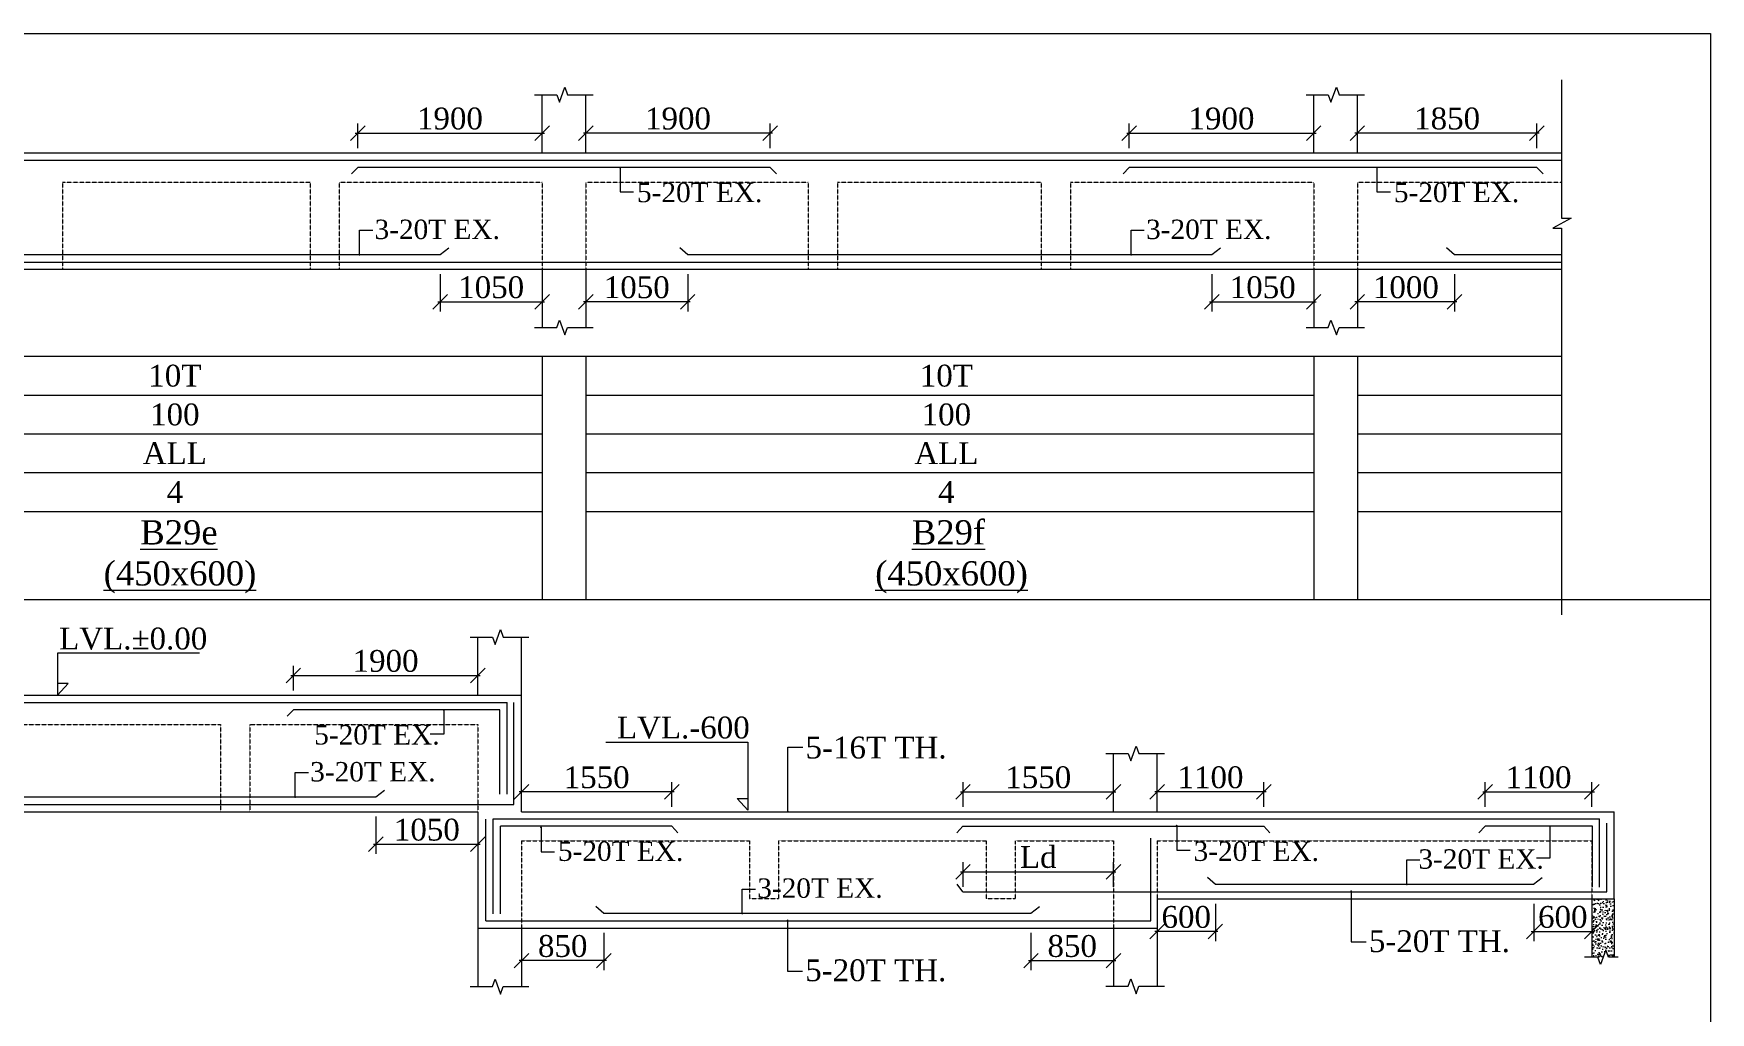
# Model space of a CAD drawing. Header units: millimetres. Extents: x 9781889 to 10654170, y -7832723 to -7608561.
# Drawn here: x 10063507 to 10080786, y -7770313 to -7760218 of the extents above; entities that cross this region are included whole.
import ezdxf
from ezdxf.enums import TextEntityAlignment as Align

# ---------------------------------------------------------------- set-up
doc = ezdxf.new("R2010")
doc.units = ezdxf.units.MM
doc.header["$LTSCALE"] = 10
doc.header["$PDMODE"] = 3
doc.linetypes.add('HIDDEN', pattern=[0.375, 0.25, -0.125])
for name, color, linetype, lineweight in [('LVL', 3, 'Continuous', 0), ('S-CUT OUT LINE', 9, 'Continuous', 0), ('S-DIM L.S.', 7, 'Continuous', 0), ('S-HATCH', 8, 'Continuous', 0), ('S-L.S.SECTION', 5, 'Continuous', 0), ('S-L.S.SLAB LINE', 252, 'HIDDEN', 0), ('S-L.S.STEEL', 1, 'Continuous', 9), ('S-SECTION MARK', 7, 'Continuous', 0), ('S-SHEET', 251, 'Continuous', 0), ('S-TEXT', 7, 'Continuous', 0), ('S-TEXT L.S. BEAM NO.', 30, 'Continuous', 0), ('S-TEXT. L.S.', 7, 'Continuous', 0)]:
    doc.layers.add(name, color=color, linetype=linetype, lineweight=lineweight)
doc.styles.add('135', font='arial.ttf', dxfattribs={"width": 0.8, "height": 135})
doc.styles.get("Standard").update_dxf_attribs({"font": 'arial.ttf'})
doc.styles.add('TEXT', font='times.ttf')
doc.dimstyles.new('75', dxfattribs={"dimtxt": 135, "dimasz": 90, "dimexe": 0.1, "dimexo": 0.03, "dimgap": 0.09, "dimtad": 1, "dimdec": 0, "dimzin": 0, "dimdsep": 46, "dimtxsty": '135', "dimblk": 'ARCHTICK', "dimcen": 0.09, "dimclrd": 256, "dimclre": 256, "dimclrt": 256, "dimadec": 0, "dimazin": 0, "dimtfac": 1, "dimtdec": 0, "dimtofl": 0, "dimtmove": 1, "dimatfit": 3, "dimldrblk": 'DOTSMALL', "dimfxl": 1, "dimtolj": 1, "dimtzin": 0, "dimlwd": -1, "dimlwe": -1, "dimarcsym": 0})
doc.dimstyles.new('SETU_1', dxfattribs={"dimtxt": 200, "dimasz": 150, "dimexe": 100, "dimexo": 50, "dimgap": 35, "dimtad": 1, "dimdec": 0, "dimzin": 0, "dimdsep": 46, "dimtxsty": 'Standard', "dimblk": 'OBLIQUE', "dimcen": 150, "dimdle": 25, "dimclrd": 256, "dimclre": 7, "dimclrt": 256, "dimadec": 0, "dimazin": 0, "dimtfac": 1, "dimtdec": 0, "dimtofl": 0, "dimtmove": 1, "dimatfit": 3, "dimfxl": 1, "dimtolj": 1, "dimtzin": 0, "dimlwd": -1, "dimlwe": 5, "dimarcsym": 1})

# ---------------------------------------------------------------- blocks, each defined once
blk = doc.blocks.new('_Oblique')
at = {"color": 0, "linetype": 'ByBlock', "lineweight": -2}
blk.add_line((-0.5, -0.5), (0.5, 0.5), dxfattribs=at)
blk = doc.blocks.new('*D276')
at = {"layer": 'Defpoints', "color": 0, "transparency": 16777216}
for p in [(10068084, -7766838), (10066184, -7767042, 0), (10068084, -7767042, 0)]:
    blk.add_point(p, dxfattribs=at)
at = {"layer": 'S-DIM L.S.', "color": 7, "lineweight": 5, "transparency": 16777216}
for p, q in [((10066184, -7766992), (10066184, -7766738)), ((10068084, -7766992), (10068084, -7766738))]:
    blk.add_line(p, q, dxfattribs=at)
at = {"layer": 'S-DIM L.S.', "transparency": 16777216}
blk.add_line((10066159, -7766838), (10068109, -7766838), dxfattribs=at)
at = {"layer": 'S-DIM L.S.', "transparency": 16777216, "xscale": 150, "yscale": 150, "zscale": 150, "rotation": 180}
blk.add_blockref('_Oblique', (10066184, -7766838), dxfattribs=at)
at = {"layer": 'S-DIM L.S.', "transparency": 16777216, "xscale": 150, "yscale": 150, "zscale": 150}
blk.add_blockref('_Oblique', (10068084, -7766838), dxfattribs=at)
at = {"layer": 'S-DIM L.S.', "transparency": 16777216, "insert": (10067134, -7766689), "char_height": 225, "attachment_point": 5, "style": 'TEXT'}
blk.add_mtext('\\A1;1900', dxfattribs=at)
blk = doc.blocks.new('*D277')
at = {"layer": 'Defpoints', "color": 0, "transparency": 16777216}
for p in [(10068534, -7768038), (10068534, -7768242, 0), (10070084, -7768242, 0)]:
    blk.add_point(p, dxfattribs=at)
at = {"layer": 'S-DIM L.S.', "color": 7, "lineweight": 5, "transparency": 16777216}
for p, q in [((10068534, -7768192), (10068534, -7767938)), ((10070084, -7768192), (10070084, -7767938))]:
    blk.add_line(p, q, dxfattribs=at)
at = {"layer": 'S-DIM L.S.', "transparency": 16777216}
blk.add_line((10070109, -7768038), (10068509, -7768038), dxfattribs=at)
at = {"layer": 'S-DIM L.S.', "transparency": 16777216, "xscale": 150, "yscale": 150, "zscale": 150, "rotation": 180}
blk.add_blockref('_Oblique', (10068534, -7768038), dxfattribs=at)
at = {"layer": 'S-DIM L.S.', "transparency": 16777216, "xscale": 150, "yscale": 150, "zscale": 150}
blk.add_blockref('_Oblique', (10070084, -7768038), dxfattribs=at)
at = {"layer": 'S-DIM L.S.', "transparency": 16777216, "insert": (10069309, -7767889), "char_height": 225, "attachment_point": 5, "style": 'TEXT'}
blk.add_mtext('\\A1;1550', dxfattribs=at)
blk = doc.blocks.new('*D278')
at = {"layer": 'Defpoints', "color": 0, "transparency": 16777216}
for p in [(10075084, -7768038), (10075084, -7768242, 0), (10076184, -7768242, 0)]:
    blk.add_point(p, dxfattribs=at)
at = {"layer": 'S-DIM L.S.', "color": 7, "lineweight": 5, "transparency": 16777216}
for p, q in [((10075084, -7768192), (10075084, -7767938)), ((10076184, -7768192), (10076184, -7767938))]:
    blk.add_line(p, q, dxfattribs=at)
at = {"layer": 'S-DIM L.S.', "transparency": 16777216}
blk.add_line((10076209, -7768038), (10075059, -7768038), dxfattribs=at)
at = {"layer": 'S-DIM L.S.', "transparency": 16777216, "xscale": 150, "yscale": 150, "zscale": 150, "rotation": 180}
blk.add_blockref('_Oblique', (10075084, -7768038), dxfattribs=at)
at = {"layer": 'S-DIM L.S.', "transparency": 16777216, "xscale": 150, "yscale": 150, "zscale": 150}
blk.add_blockref('_Oblique', (10076184, -7768038), dxfattribs=at)
at = {"layer": 'S-DIM L.S.', "transparency": 16777216, "insert": (10075634, -7767889), "char_height": 225, "attachment_point": 5, "style": 'TEXT'}
blk.add_mtext('\\A1;1100', dxfattribs=at)
blk = doc.blocks.new('*D279')
at = {"layer": 'Defpoints', "color": 0, "transparency": 16777216}
for p in [(10074634, -7768038), (10073084, -7768242, 0), (10074634, -7768242, 0)]:
    blk.add_point(p, dxfattribs=at)
at = {"layer": 'S-DIM L.S.', "color": 7, "lineweight": 5, "transparency": 16777216}
for p, q in [((10073084, -7768192), (10073084, -7767938)), ((10074634, -7768192), (10074634, -7767938))]:
    blk.add_line(p, q, dxfattribs=at)
at = {"layer": 'S-DIM L.S.', "transparency": 16777216}
blk.add_line((10073059, -7768038), (10074659, -7768038), dxfattribs=at)
at = {"layer": 'S-DIM L.S.', "transparency": 16777216, "xscale": 150, "yscale": 150, "zscale": 150, "rotation": 180}
blk.add_blockref('_Oblique', (10073084, -7768038), dxfattribs=at)
at = {"layer": 'S-DIM L.S.', "transparency": 16777216, "xscale": 150, "yscale": 150, "zscale": 150}
blk.add_blockref('_Oblique', (10074634, -7768038), dxfattribs=at)
at = {"layer": 'S-DIM L.S.', "transparency": 16777216, "insert": (10073859, -7767889), "char_height": 225, "attachment_point": 5, "style": 'TEXT'}
blk.add_mtext('\\A1;1550', dxfattribs=at)
blk = doc.blocks.new('*D280')
at = {"layer": 'Defpoints', "color": 0, "transparency": 16777216}
for p in [(10079564, -7768038), (10078464, -7768242, 0), (10079564, -7768242, 0)]:
    blk.add_point(p, dxfattribs=at)
at = {"layer": 'S-DIM L.S.', "color": 7, "lineweight": 5, "transparency": 16777216}
for p, q in [((10078464, -7768192), (10078464, -7767938)), ((10079564, -7768192), (10079564, -7767938))]:
    blk.add_line(p, q, dxfattribs=at)
at = {"layer": 'S-DIM L.S.', "transparency": 16777216}
blk.add_line((10078439, -7768038), (10079589, -7768038), dxfattribs=at)
at = {"layer": 'S-DIM L.S.', "transparency": 16777216, "xscale": 150, "yscale": 150, "zscale": 150, "rotation": 180}
blk.add_blockref('_Oblique', (10078464, -7768038), dxfattribs=at)
at = {"layer": 'S-DIM L.S.', "transparency": 16777216, "xscale": 150, "yscale": 150, "zscale": 150}
blk.add_blockref('_Oblique', (10079564, -7768038), dxfattribs=at)
at = {"layer": 'S-DIM L.S.', "transparency": 16777216, "insert": (10079014, -7767889), "char_height": 225, "attachment_point": 5, "style": 'TEXT'}
blk.add_mtext('\\A1;1100', dxfattribs=at)
blk = doc.blocks.new('*D288')
at = {"layer": 'Defpoints', "color": 0, "transparency": 16777216}
for p in [(10067034, -7768242, 0), (10068084, -7768242, 0), (10068084, -7768578)]:
    blk.add_point(p, dxfattribs=at)
at = {"layer": 'S-DIM L.S.', "color": 7, "lineweight": 5, "transparency": 16777216}
for p, q in [((10067034, -7768292), (10067034, -7768678)), ((10068084, -7768292), (10068084, -7768678))]:
    blk.add_line(p, q, dxfattribs=at)
at = {"layer": 'S-DIM L.S.', "transparency": 16777216}
blk.add_line((10067009, -7768578), (10068109, -7768578), dxfattribs=at)
at = {"layer": 'S-DIM L.S.', "transparency": 16777216, "xscale": 150, "yscale": 150, "zscale": 150, "rotation": 180}
blk.add_blockref('_Oblique', (10067034, -7768578), dxfattribs=at)
at = {"layer": 'S-DIM L.S.', "transparency": 16777216, "xscale": 150, "yscale": 150, "zscale": 150}
blk.add_blockref('_Oblique', (10068084, -7768578), dxfattribs=at)
at = {"layer": 'S-DIM L.S.', "transparency": 16777216, "insert": (10067559, -7768429), "char_height": 225, "attachment_point": 5, "style": 'TEXT'}
blk.add_mtext('\\A1;1050', dxfattribs=at)
blk = doc.blocks.new('_ArchTick')
at = {"color": 0, "linetype": 'ByBlock', "const_width": 0.15}
blk.add_lwpolyline([(-0.5, -0.5), (0.5, 0.5)], dxfattribs=at)
blk = doc.blocks.new('*D290')
at = {"layer": 'Defpoints', "color": 0, "transparency": 16777216}
for p in [(10073784, -7769442, 0), (10074634, -7769442, 0), (10074634, -7769778)]:
    blk.add_point(p, dxfattribs=at)
at = {"layer": 'S-DIM L.S.', "color": 7, "lineweight": 5, "transparency": 16777216}
for p, q in [((10073784, -7769492), (10073784, -7769878)), ((10074634, -7769492), (10074634, -7769878))]:
    blk.add_line(p, q, dxfattribs=at)
at = {"layer": 'S-DIM L.S.', "transparency": 16777216}
blk.add_line((10073759, -7769778), (10074659, -7769778), dxfattribs=at)
at = {"layer": 'S-DIM L.S.', "transparency": 16777216, "xscale": 150, "yscale": 150, "zscale": 150, "rotation": 180}
blk.add_blockref('_Oblique', (10073784, -7769778), dxfattribs=at)
at = {"layer": 'S-DIM L.S.', "transparency": 16777216, "xscale": 150, "yscale": 150, "zscale": 150}
blk.add_blockref('_Oblique', (10074634, -7769778), dxfattribs=at)
at = {"layer": 'S-DIM L.S.', "transparency": 16777216, "insert": (10074209, -7769629), "char_height": 225, "attachment_point": 5, "style": 'TEXT'}
blk.add_mtext('\\A1;850', dxfattribs=at)
blk = doc.blocks.new('*D291')
at = {"layer": 'Defpoints', "color": 0, "transparency": 16777216}
for p in [(10068534, -7769442, 0), (10069384, -7769442, 0), (10068534, -7769778)]:
    blk.add_point(p, dxfattribs=at)
at = {"layer": 'S-DIM L.S.', "color": 7, "lineweight": 5, "transparency": 16777216}
for p, q in [((10068534, -7769492), (10068534, -7769878)), ((10069384, -7769492), (10069384, -7769878))]:
    blk.add_line(p, q, dxfattribs=at)
at = {"layer": 'S-DIM L.S.', "transparency": 16777216}
blk.add_line((10069409, -7769778), (10068509, -7769778), dxfattribs=at)
at = {"layer": 'S-DIM L.S.', "transparency": 16777216, "xscale": 150, "yscale": 150, "zscale": 150, "rotation": 180}
blk.add_blockref('_Oblique', (10068534, -7769778), dxfattribs=at)
at = {"layer": 'S-DIM L.S.', "transparency": 16777216, "xscale": 150, "yscale": 150, "zscale": 150}
blk.add_blockref('_Oblique', (10069384, -7769778), dxfattribs=at)
at = {"layer": 'S-DIM L.S.', "transparency": 16777216, "insert": (10068959, -7769629), "char_height": 225, "attachment_point": 5, "style": 'TEXT'}
blk.add_mtext('\\A1;850', dxfattribs=at)
blk = doc.blocks.new('*D292')
at = {"layer": 'Defpoints', "color": 0, "transparency": 16777216}
for p in [(10078964, -7769142, 0), (10079564, -7769142, 0), (10079564, -7769478)]:
    blk.add_point(p, dxfattribs=at)
at = {"layer": 'S-DIM L.S.', "color": 7, "lineweight": 5, "transparency": 16777216}
for p, q in [((10078964, -7769192), (10078964, -7769578)), ((10079564, -7769192), (10079564, -7769578))]:
    blk.add_line(p, q, dxfattribs=at)
at = {"layer": 'S-DIM L.S.', "transparency": 16777216}
blk.add_line((10078939, -7769478), (10079589, -7769478), dxfattribs=at)
at = {"layer": 'S-DIM L.S.', "transparency": 16777216, "xscale": 150, "yscale": 150, "zscale": 150, "rotation": 180}
blk.add_blockref('_Oblique', (10078964, -7769478), dxfattribs=at)
at = {"layer": 'S-DIM L.S.', "transparency": 16777216, "xscale": 150, "yscale": 150, "zscale": 150}
blk.add_blockref('_Oblique', (10079564, -7769478), dxfattribs=at)
at = {"layer": 'S-DIM L.S.', "transparency": 16777216, "insert": (10079264, -7769329), "char_height": 225, "attachment_point": 5, "style": 'TEXT'}
blk.add_mtext('\\A1;600', dxfattribs=at)
blk = doc.blocks.new('*D293')
at = {"layer": 'Defpoints', "color": 0, "transparency": 16777216}
for p in [(10075084, -7769142, 0), (10075684, -7769142, 0), (10075084, -7769478)]:
    blk.add_point(p, dxfattribs=at)
at = {"layer": 'S-DIM L.S.', "color": 7, "lineweight": 5, "transparency": 16777216}
for p, q in [((10075084, -7769192), (10075084, -7769578)), ((10075684, -7769192), (10075684, -7769578))]:
    blk.add_line(p, q, dxfattribs=at)
at = {"layer": 'S-DIM L.S.', "transparency": 16777216}
blk.add_line((10075709, -7769478), (10075059, -7769478), dxfattribs=at)
at = {"layer": 'S-DIM L.S.', "transparency": 16777216, "xscale": 150, "yscale": 150, "zscale": 150, "rotation": 180}
blk.add_blockref('_Oblique', (10075084, -7769478), dxfattribs=at)
at = {"layer": 'S-DIM L.S.', "transparency": 16777216, "xscale": 150, "yscale": 150, "zscale": 150}
blk.add_blockref('_Oblique', (10075684, -7769478), dxfattribs=at)
at = {"layer": 'S-DIM L.S.', "transparency": 16777216, "insert": (10075384, -7769329), "char_height": 225, "attachment_point": 5, "style": 'TEXT'}
blk.add_mtext('\\A1;600', dxfattribs=at)
blk = doc.blocks.new('*D303')
at = {"layer": 'Defpoints', "color": 0, "transparency": 16777216}
for p in [(10068747, -7761246), (10066847, -7761450, 0), (10068747, -7761450, 0)]:
    blk.add_point(p, dxfattribs=at)
at = {"layer": 'S-DIM L.S.', "color": 7, "lineweight": 5, "transparency": 16777216}
for p, q in [((10066847, -7761400), (10066847, -7761146)), ((10068747, -7761400), (10068747, -7761146))]:
    blk.add_line(p, q, dxfattribs=at)
at = {"layer": 'S-DIM L.S.', "transparency": 16777216}
blk.add_line((10066822, -7761246), (10068772, -7761246), dxfattribs=at)
at = {"layer": 'S-DIM L.S.', "transparency": 16777216, "xscale": 150, "yscale": 150, "zscale": 150, "rotation": 180}
blk.add_blockref('_Oblique', (10066847, -7761246), dxfattribs=at)
at = {"layer": 'S-DIM L.S.', "transparency": 16777216, "xscale": 150, "yscale": 150, "zscale": 150}
blk.add_blockref('_Oblique', (10068747, -7761246), dxfattribs=at)
at = {"layer": 'S-DIM L.S.', "transparency": 16777216, "insert": (10067797, -7761096), "char_height": 225, "attachment_point": 5, "style": 'TEXT'}
blk.add_mtext('\\A1;1900', dxfattribs=at)
blk = doc.blocks.new('*D304')
at = {"layer": 'Defpoints', "color": 0, "transparency": 16777216}
for p in [(10069197, -7761246), (10069197, -7761450, 0), (10071097, -7761450, 0)]:
    blk.add_point(p, dxfattribs=at)
at = {"layer": 'S-DIM L.S.', "color": 7, "lineweight": 5, "transparency": 16777216}
for p, q in [((10069197, -7761400), (10069197, -7761146)), ((10071097, -7761400), (10071097, -7761146))]:
    blk.add_line(p, q, dxfattribs=at)
at = {"layer": 'S-DIM L.S.', "transparency": 16777216}
blk.add_line((10071122, -7761246), (10069172, -7761246), dxfattribs=at)
at = {"layer": 'S-DIM L.S.', "transparency": 16777216, "xscale": 150, "yscale": 150, "zscale": 150, "rotation": 180}
blk.add_blockref('_Oblique', (10069197, -7761246), dxfattribs=at)
at = {"layer": 'S-DIM L.S.', "transparency": 16777216, "xscale": 150, "yscale": 150, "zscale": 150}
blk.add_blockref('_Oblique', (10071097, -7761246), dxfattribs=at)
at = {"layer": 'S-DIM L.S.', "transparency": 16777216, "insert": (10070147, -7761096), "char_height": 225, "attachment_point": 5, "style": 'TEXT'}
blk.add_mtext('\\A1;1900', dxfattribs=at)
blk = doc.blocks.new('*D305')
at = {"layer": 'Defpoints', "color": 0, "transparency": 16777216}
for p in [(10076697, -7761246), (10074797, -7761450, 0), (10076697, -7761450, 0)]:
    blk.add_point(p, dxfattribs=at)
at = {"layer": 'S-DIM L.S.', "color": 7, "lineweight": 5, "transparency": 16777216}
for p, q in [((10074797, -7761400), (10074797, -7761146)), ((10076697, -7761400), (10076697, -7761146))]:
    blk.add_line(p, q, dxfattribs=at)
at = {"layer": 'S-DIM L.S.', "transparency": 16777216}
blk.add_line((10074772, -7761246), (10076722, -7761246), dxfattribs=at)
at = {"layer": 'S-DIM L.S.', "transparency": 16777216, "xscale": 150, "yscale": 150, "zscale": 150, "rotation": 180}
blk.add_blockref('_Oblique', (10074797, -7761246), dxfattribs=at)
at = {"layer": 'S-DIM L.S.', "transparency": 16777216, "xscale": 150, "yscale": 150, "zscale": 150}
blk.add_blockref('_Oblique', (10076697, -7761246), dxfattribs=at)
at = {"layer": 'S-DIM L.S.', "transparency": 16777216, "insert": (10075747, -7761096), "char_height": 225, "attachment_point": 5, "style": 'TEXT'}
blk.add_mtext('\\A1;1900', dxfattribs=at)
blk = doc.blocks.new('*D306')
at = {"layer": 'Defpoints', "color": 0, "transparency": 16777216}
for p in [(10077147, -7761246), (10077147, -7761450, 0), (10078997, -7761450, 0)]:
    blk.add_point(p, dxfattribs=at)
at = {"layer": 'S-DIM L.S.', "color": 7, "lineweight": 5, "transparency": 16777216}
for p, q in [((10077147, -7761400), (10077147, -7761146)), ((10078997, -7761400), (10078997, -7761146))]:
    blk.add_line(p, q, dxfattribs=at)
at = {"layer": 'S-DIM L.S.', "transparency": 16777216}
blk.add_line((10079022, -7761246), (10077122, -7761246), dxfattribs=at)
at = {"layer": 'S-DIM L.S.', "transparency": 16777216, "xscale": 150, "yscale": 150, "zscale": 150, "rotation": 180}
blk.add_blockref('_Oblique', (10077147, -7761246), dxfattribs=at)
at = {"layer": 'S-DIM L.S.', "transparency": 16777216, "xscale": 150, "yscale": 150, "zscale": 150}
blk.add_blockref('_Oblique', (10078997, -7761246), dxfattribs=at)
at = {"layer": 'S-DIM L.S.', "transparency": 16777216, "insert": (10078072, -7761096), "char_height": 225, "attachment_point": 5, "style": 'TEXT'}
blk.add_mtext('\\A1;1850', dxfattribs=at)
blk = doc.blocks.new('*D311')
at = {"layer": 'Defpoints', "color": 0, "transparency": 16777216}
for p in [(10067697, -7762650, 0), (10068747, -7762650, 0), (10068747, -7762986)]:
    blk.add_point(p, dxfattribs=at)
at = {"layer": 'S-DIM L.S.', "color": 7, "lineweight": 5, "transparency": 16777216}
for p, q in [((10067697, -7762700), (10067697, -7763086)), ((10068747, -7762700), (10068747, -7763086))]:
    blk.add_line(p, q, dxfattribs=at)
at = {"layer": 'S-DIM L.S.', "transparency": 16777216}
blk.add_line((10067672, -7762986), (10068772, -7762986), dxfattribs=at)
at = {"layer": 'S-DIM L.S.', "transparency": 16777216, "xscale": 150, "yscale": 150, "zscale": 150, "rotation": 180}
blk.add_blockref('_Oblique', (10067697, -7762986), dxfattribs=at)
at = {"layer": 'S-DIM L.S.', "transparency": 16777216, "xscale": 150, "yscale": 150, "zscale": 150}
blk.add_blockref('_Oblique', (10068747, -7762986), dxfattribs=at)
at = {"layer": 'S-DIM L.S.', "transparency": 16777216, "insert": (10068222, -7762836), "char_height": 225, "attachment_point": 5, "style": 'TEXT'}
blk.add_mtext('\\A1;1050', dxfattribs=at)
blk = doc.blocks.new('*D313')
at = {"layer": 'Defpoints', "color": 0, "transparency": 16777216}
for p in [(10075647, -7762650, 0), (10076697, -7762650, 0), (10076697, -7762986)]:
    blk.add_point(p, dxfattribs=at)
at = {"layer": 'S-DIM L.S.', "color": 7, "lineweight": 5, "transparency": 16777216}
for p, q in [((10075647, -7762700), (10075647, -7763086)), ((10076697, -7762700), (10076697, -7763086))]:
    blk.add_line(p, q, dxfattribs=at)
at = {"layer": 'S-DIM L.S.', "transparency": 16777216}
blk.add_line((10075622, -7762986), (10076722, -7762986), dxfattribs=at)
at = {"layer": 'S-DIM L.S.', "transparency": 16777216, "xscale": 150, "yscale": 150, "zscale": 150, "rotation": 180}
blk.add_blockref('_Oblique', (10075647, -7762986), dxfattribs=at)
at = {"layer": 'S-DIM L.S.', "transparency": 16777216, "xscale": 150, "yscale": 150, "zscale": 150}
blk.add_blockref('_Oblique', (10076697, -7762986), dxfattribs=at)
at = {"layer": 'S-DIM L.S.', "transparency": 16777216, "insert": (10076172, -7762836), "char_height": 225, "attachment_point": 5, "style": 'TEXT'}
blk.add_mtext('\\A1;1050', dxfattribs=at)
blk = doc.blocks.new('*D314')
at = {"layer": 'Defpoints', "color": 0, "transparency": 16777216}
for p in [(10069197, -7762650, 0), (10070247, -7762650, 0), (10069197, -7762986)]:
    blk.add_point(p, dxfattribs=at)
at = {"layer": 'S-DIM L.S.', "color": 7, "lineweight": 5, "transparency": 16777216}
for p, q in [((10069197, -7762700), (10069197, -7763086)), ((10070247, -7762700), (10070247, -7763086))]:
    blk.add_line(p, q, dxfattribs=at)
at = {"layer": 'S-DIM L.S.', "transparency": 16777216}
blk.add_line((10070272, -7762986), (10069172, -7762986), dxfattribs=at)
at = {"layer": 'S-DIM L.S.', "transparency": 16777216, "xscale": 150, "yscale": 150, "zscale": 150, "rotation": 180}
blk.add_blockref('_Oblique', (10069197, -7762986), dxfattribs=at)
at = {"layer": 'S-DIM L.S.', "transparency": 16777216, "xscale": 150, "yscale": 150, "zscale": 150}
blk.add_blockref('_Oblique', (10070247, -7762986), dxfattribs=at)
at = {"layer": 'S-DIM L.S.', "transparency": 16777216, "insert": (10069722, -7762836), "char_height": 225, "attachment_point": 5, "style": 'TEXT'}
blk.add_mtext('\\A1;1050', dxfattribs=at)
blk = doc.blocks.new('*D315')
at = {"layer": 'Defpoints', "color": 0, "transparency": 16777216}
for p in [(10077147, -7762650, 0), (10078147, -7762650, 0), (10077147, -7762986)]:
    blk.add_point(p, dxfattribs=at)
at = {"layer": 'S-DIM L.S.', "color": 7, "lineweight": 5, "transparency": 16777216}
for p, q in [((10077147, -7762700), (10077147, -7763086)), ((10078147, -7762700), (10078147, -7763086))]:
    blk.add_line(p, q, dxfattribs=at)
at = {"layer": 'S-DIM L.S.', "transparency": 16777216}
blk.add_line((10078172, -7762986), (10077122, -7762986), dxfattribs=at)
at = {"layer": 'S-DIM L.S.', "transparency": 16777216, "xscale": 150, "yscale": 150, "zscale": 150, "rotation": 180}
blk.add_blockref('_Oblique', (10077147, -7762986), dxfattribs=at)
at = {"layer": 'S-DIM L.S.', "transparency": 16777216, "xscale": 150, "yscale": 150, "zscale": 150}
blk.add_blockref('_Oblique', (10078147, -7762986), dxfattribs=at)
at = {"layer": 'S-DIM L.S.', "transparency": 16777216, "insert": (10077647, -7762836), "char_height": 225, "attachment_point": 5, "style": 'TEXT'}
blk.add_mtext('\\A1;1000', dxfattribs=at)
blk = doc.blocks.new('*D1335')
at = {"layer": 'Defpoints', "color": 0, "transparency": 16777216}
for p in [(10074634, -7768863), (10073084, -7769067, 0), (10074634, -7769067, 0)]:
    blk.add_point(p, dxfattribs=at)
at = {"layer": 'S-DIM L.S.', "color": 7, "lineweight": 5, "transparency": 16777216}
for p, q in [((10073084, -7769017), (10073084, -7768763)), ((10074634, -7769017), (10074634, -7768763))]:
    blk.add_line(p, q, dxfattribs=at)
at = {"layer": 'S-DIM L.S.', "transparency": 16777216}
blk.add_line((10073059, -7768863), (10074659, -7768863), dxfattribs=at)
at = {"layer": 'S-DIM L.S.', "transparency": 16777216, "xscale": 150, "yscale": 150, "zscale": 150, "rotation": 180}
blk.add_blockref('_Oblique', (10073084, -7768863), dxfattribs=at)
at = {"layer": 'S-DIM L.S.', "transparency": 16777216, "xscale": 150, "yscale": 150, "zscale": 150}
blk.add_blockref('_Oblique', (10074634, -7768863), dxfattribs=at)
at = {"layer": 'S-DIM L.S.', "transparency": 16777216, "insert": (10073859, -7768711), "char_height": 225, "attachment_point": 5, "style": 'TEXT'}
blk.add_mtext('\\A1;Ld', dxfattribs=at)

msp = doc.modelspace()

# ---------------------------------------------------------------- hatches: boundary and pattern name
at = {"layer": 'S-HATCH'}
h = msp.add_hatch(dxfattribs=at)
h.set_pattern_fill('AR-CONC', color=256, scale=0.5)
h.set_pattern_definition([(50, (285400.91, -40524.98), (91.0923345, -7.96954277), [9.525, -104.775]), (355, (285400.91, -40524.98), (-17.6217107, 95.5284226), [7.62, -83.8202921]), (100.4514447, (285408.5, -40525.64), (73.47062355, 87.55887596), [8.0950044, -89.0451223]), (46.1842, (285400.91, -40499.58), (135.5395204, -21.021164), [14.2875, -157.1625]), (96.6355576, (285412.2, -40501.33), (118.702067, 123.7130623), [12.1425116, -133.5678041]), (351.1841512, (285400.9, -40499.58), (118.702067, 123.7130623), [11.4299835, -125.729866]), (21, (285413.61, -40505.93), (75.80719563, -51.1325991), [9.525, -104.775]), (326, (285413.61, -40505.93), (30.9010142, 92.09398306), [7.62, -83.82]), (71.451445, (285419.92, -40510.19), (106.70820964, 40.96138444), [8.0950044, -89.0449688]), (37.5, (285400.907, -40524.976), (1.544301625, 42.27751944), [0, -82.804, 0, -85.09, 0, -84.1375]), (7.5, (285400.907, -40524.976), (33.40983126, 50.09028741), [0, -48.514, 0, -80.899, 0, -32.0675]), (327.5, (285372.586, -40524.976), (67.79529758, -2.864372), [0, -31.75, 0, -99.06, 0, -131.445]), (317.5, (285359.886, -40524.976), (74.0645907, 12.71324552), [0, -41.275, 0, -65.786, 0, -93.345])])
h.paths.add_polyline_path([(10079563.7, -7769742.1), (10079679.5, -7769742.1), (10079707.5, -7769665.3), (10079735.5, -7769742.1), (10079793.7, -7769742.1), (10079793.7, -7769142.1), (10079563.7, -7769142.1)])

# ---------------------------------------------------------------- linework, layer by layer
at = {"layer": 'LVL', "linetype": 'Continuous', "elevation": 0}
for points in [[(10065215.5, -7766607.8), (10063754.3, -7766607.8), (10063754.3, -7767042.1), (10063862.4, -7766920), (10063754.3, -7766920)], [(10069405.1, -7767525.5), (10070866.3, -7767525.5), (10070866.3, -7768228.1), (10070758.1, -7768106), (10070866.3, -7768106)]]:
    msp.add_lwpolyline(points, dxfattribs=at)
at = {"layer": 'S-CUT OUT LINE', "color": 5, "elevation": 0}
for points in [[(10068668.9, -7760849.5), (10068897.5, -7760849.5), (10068925.5, -7760926.4), (10068981.4, -7760772.7), (10069009.4, -7760849.5), (10069272.2, -7760849.5)], [(10076618.9, -7760849.5), (10076847.5, -7760849.5), (10076875.5, -7760926.4), (10076931.4, -7760772.7), (10076959.4, -7760849.5), (10077222.2, -7760849.5)], [(10068668.9, -7763249.5), (10068897.5, -7763249.5), (10068925.5, -7763172.7), (10068981.4, -7763326.4), (10069009.4, -7763249.5), (10069272.2, -7763249.5)], [(10076618.9, -7763249.5), (10076847.5, -7763249.5), (10076875.5, -7763172.7), (10076931.4, -7763326.4), (10076959.4, -7763249.5), (10077222.2, -7763249.5)], [(10068005.5, -7766442.1), (10068234.1, -7766442.1), (10068262.1, -7766519), (10068318, -7766365.3), (10068346, -7766442.1), (10068608.8, -7766442.1)], [(10074555.5, -7767642.1), (10074784.1, -7767642.1), (10074812.1, -7767719), (10074868, -7767565.3), (10074896, -7767642.1), (10075158.8, -7767642.1)], [(10068005.5, -7770045.9), (10068234.1, -7770045.9), (10068262.1, -7769969.1), (10068318, -7770122.8), (10068346, -7770045.9), (10068608.8, -7770045.9)], [(10074555.5, -7770042.1), (10074784.1, -7770042.1), (10074812.1, -7769965.3), (10074868, -7770119), (10074896, -7770042.1), (10075158.8, -7770042.1)]]:
    msp.add_lwpolyline(points, dxfattribs=at)
at = {"layer": 'S-CUT OUT LINE', "color": 1, "elevation": 0}
msp.add_lwpolyline([(10079833.1, -7769742.1), (10079735.5, -7769742.1), (10079707.5, -7769665.3), (10079651.5, -7769819), (10079623.6, -7769742.1), (10079488.7, -7769742.1)], dxfattribs=at)
at = {"layer": 'S-L.S.SECTION'}
for p, q in [((10068747.2, -7761449.5, 0), (10068747.2, -7760849.5, 0)), ((10069197.2, -7761449.5, 0), (10069197.2, -7760849.5, 0)), ((10076697.2, -7761449.5, 0), (10076697.2, -7760849.5, 0)), ((10077147.2, -7761449.5, 0), (10077147.2, -7760849.5, 0)), ((10036947.2, -7761449.5, 0), (10079251, -7761449.5, 0)), ((10031504.5, -7762649.5, 0), (10079251, -7762649.5, 0)), ((10068747.2, -7762649.5, 0), (10068747.2, -7763249.5, 0)), ((10069197.2, -7762649.5, 0), (10069197.2, -7763249.5, 0)), ((10076697.2, -7762649.5, 0), (10076697.2, -7763249.5, 0)), ((10077147.2, -7762649.5, 0), (10077147.2, -7763249.5, 0)), ((10068083.8, -7767042.1, 0), (10068083.8, -7766442.1, 0)), ((10068533.8, -7768242.1, 0), (10068533.8, -7766442.1, 0)), ((10031733.5, -7767042.1, 0), (10068533.8, -7767042.1, 0)), ((10074633.8, -7768242.1, 0), (10074633.8, -7767642.1, 0)), ((10075083.8, -7768242.1, 0), (10075083.8, -7767642.1, 0)), ((10031733.5, -7768242.1, 0), (10068083.7, -7768242.1, 0)), ((10068083.8, -7768242.1, 0), (10068083.8, -7770045.9, 0)), ((10068533.7, -7768242.1, 0), (10075083.7, -7768242.1, 0)), ((10075083.7, -7768242.1, 0), (10079793.7, -7768242.1, 0)), ((10079793.7, -7769142.1, 0), (10079793.7, -7768242.1, 0)), ((10079793.7, -7769142.1, 0), (10079793.7, -7768242.1, 0)), ((10075083.7, -7769142.1, 0), (10079789.6, -7769142.1, 0)), ((10075083.8, -7769142.1, 0), (10075083.8, -7770042.1, 0)), ((10068083.8, -7769442.1, 0), (10075083.8, -7769442.1, 0)), ((10068533.8, -7769445.9, 0), (10068533.8, -7770045.9, 0)), ((10074633.8, -7769442.1, 0), (10074633.8, -7770042.1, 0))]:
    msp.add_line(p, q, dxfattribs=at)
at = {"layer": 'S-L.S.SECTION', "color": 1}
for p, q in [((10079563.7, -7769142.1, 0), (10079563.7, -7769742.1, 0)), ((10079793.7, -7769142.1, 0), (10079793.7, -7769742.1, 0))]:
    msp.add_line(p, q, dxfattribs=at)
at = {"layer": 'S-L.S.SECTION', "elevation": 0}
msp.add_lwpolyline([(10079251, -7760695), (10079251, -7762123), (10079349.5, -7762123), (10079161.5, -7762225.5), (10079251, -7762225.5), (10079251, -7766211.9)], dxfattribs=at)
at = {"layer": 'S-L.S.SLAB LINE', "ltscale": 0.3}
for p, q in [((10063804.1, -7761749.5, 0), (10066356.6, -7761749.5, 0)), ((10063804.1, -7761749.5, 0), (10063804.1, -7762649.5, 0)), ((10066356.6, -7761749.5, 0), (10066356.6, -7762649.5, 0)), ((10066656.6, -7761749.5, 0), (10068747.2, -7761749.5, 0)), ((10066656.6, -7761749.5, 0), (10066656.6, -7762649.5, 0)), ((10068747.2, -7761749.5, 0), (10068747.2, -7762649.5, 0)), ((10069197.2, -7761749.5, 0), (10071489.6, -7761749.5, 0)), ((10069197.2, -7761749.5, 0), (10069197.2, -7762649.5, 0)), ((10071489.6, -7761749.5, 0), (10071489.6, -7762649.5, 0)), ((10071789.6, -7761749.5, 0), (10073890.5, -7761749.5, 0)), ((10071789.6, -7761749.5, 0), (10071789.6, -7762649.5, 0)), ((10073890.5, -7761749.5, 0), (10073890.5, -7762649.5, 0)), ((10074190.5, -7761749.5, 0), (10076697.2, -7761749.5, 0)), ((10074190.5, -7761749.5, 0), (10074190.5, -7762649.5, 0)), ((10076697.2, -7761749.5, 0), (10076697.2, -7762649.5, 0)), ((10077147.2, -7761749.5, 0), (10079251, -7761749.5, 0)), ((10077147.2, -7761749.5, 0), (10077147.2, -7762649.5, 0)), ((10063233.7, -7767342.1, 0), (10065433.7, -7767342.1, 0)), ((10065433.7, -7767342.1, 0), (10065433.7, -7768242.1, 0)), ((10065733.7, -7767342.1, 0), (10068083.7, -7767342.1, 0)), ((10065733.7, -7767342.1, 0), (10065733.7, -7768242.1, 0)), ((10068083.7, -7767342.1, 0), (10068083.7, -7768242.1, 0)), ((10068533.7, -7768542.1, 0), (10070883.7, -7768542.1, 0)), ((10068533.7, -7768542.1, 0), (10068533.7, -7769442.1, 0)), ((10070883.7, -7768542.1, 0), (10070883.7, -7769142.1, 0)), ((10071183.7, -7768542.1, 0), (10073322.2, -7768542.1, 0)), ((10071183.7, -7768542.1, 0), (10071183.7, -7769142.1, 0)), ((10073322.2, -7768542.1, 0), (10073322.2, -7769142.1, 0)), ((10073622.2, -7768542.1, 0), (10074633.7, -7768542.1, 0)), ((10073622.2, -7768542.1, 0), (10073622.2, -7769142.1, 0)), ((10074633.7, -7768542.1, 0), (10074633.7, -7769442.1, 0)), ((10075083.7, -7768542.1, 0), (10079563.7, -7768542.1, 0)), ((10075083.7, -7768542.1, 0), (10075083.7, -7769142.1, 0)), ((10079563.7, -7768542.1, 0), (10079563.7, -7769142.1, 0)), ((10079563.7, -7768542.1, 0), (10079563.7, -7769142.1, 0)), ((10079563.7, -7768542.1, 0), (10079563.7, -7769142.1, 0)), ((10071183.7, -7769142.1, 0), (10070883.7, -7769142.1, 0)), ((10073622.2, -7769142.1, 0), (10073322.2, -7769142.1, 0))]:
    msp.add_line(p, q, dxfattribs=at)
at = {"layer": 'S-L.S.STEEL'}
for p, q in [((10037025.4, -7761524.5, 0), (10079251, -7761524.5, 0)), ((10071097.2, -7761599.5, 0), (10071160.4, -7761666.4, 0)), ((10078997.2, -7761599.5, 0), (10079060.4, -7761666.4, 0)), ((10031575.4, -7762574.5, 0), (10079251, -7762574.5, 0)), ((10068310, -7768062.7, 0), (10068310, -7767192.1, 0)), ((10068385.6, -7768062.7, 0), (10068385.6, -7767117.1, 0)), ((10068454, -7768167.1, 0), (10068454, -7767117.1, 0)), ((10031733.5, -7768167.1, 0), (10068454, -7768167.1, 0)), ((10068167.8, -7769367.1, 0), (10068167.8, -7768319.9, 0)), ((10068242.8, -7769297.1, 0), (10068242.8, -7768317.1, 0)), ((10068242.8, -7768317.1, 0), (10079643.7, -7768317.1, 0)), ((10068317.8, -7769297.1, 0), (10068317.8, -7768392.1, 0)), ((10070083.8, -7768392.1, 0), (10070147, -7768459, 0)), ((10073083.7, -7768392.1, 0), (10073020.5, -7768459, 0)), ((10073083.7, -7768392.1, 0), (10076183.7, -7768392.1, 0)), ((10076183.7, -7768392.1, 0), (10076246.9, -7768459, 0)), ((10079568.7, -7769021, 0), (10079568.7, -7768392.1, 0)), ((10079643.7, -7769021, 0), (10079643.7, -7768317.1, 0)), ((10079718.7, -7769067.1, 0), (10079718.7, -7768361.1, 0)), ((10075020.5, -7769367.1, 0), (10075020.5, -7768515.9, 0)), ((10073083.7, -7769067.1, 0), (10073024.6, -7768990.5, 0)), ((10073083.7, -7769067.1, 0), (10079718.7, -7769067.1, 0)), ((10068167.8, -7769367.1, 0), (10075020.5, -7769367.1, 0))]:
    msp.add_line(p, q, dxfattribs=at)
at = {"layer": 'S-L.S.STEEL', "elevation": 0}
for points in [[(10067786.5, -7762431.3), (10067697, -7762499.5), (10062297.2, -7762499.5), (10062215.2, -7762428.8)], [(10075736.5, -7762431.3), (10075647, -7762499.5), (10070247.2, -7762499.5), (10070165.2, -7762428.8)], [(10079251, -7762499.5), (10078147.2, -7762499.5), (10078065.2, -7762428.8)], [(10067123.1, -7768023.9), (10067033.6, -7768092.1), (10061633.9, -7768092.1), (10061551.9, -7768021.4)], [(10079053.1, -7768923.9), (10078963.6, -7768992.1), (10075683.9, -7768992.1), (10075601.9, -7768921.4)], [(10073873.1, -7769223.9), (10073783.6, -7769292.1), (10069383.9, -7769292.1), (10069301.9, -7769221.4)]]:
    msp.add_lwpolyline(points, dxfattribs=at)
at = {"layer": 'S-L.S.STEEL'}
for points in [[(10071097.2, -7761599.5, 0), (10066847.2, -7761599.5, 0), (10066784, -7761666.4, 0)], [(10078997.2, -7761599.5, 0), (10074797.2, -7761599.5, 0), (10074734, -7761666.4, 0)], [(10031733.5, -7767117.1, 0), (10068385.6, -7767117.1, 0)], [(10068310, -7767192.1, 0), (10066183.7, -7767192.1, 0), (10066120.5, -7767259, 0)], [(10070083.8, -7768392.1, 0), (10068317.8, -7768392.1, 0)], [(10079568.7, -7768392.1, 0), (10078463.7, -7768392.1, 0), (10078400.5, -7768459, 0)]]:
    msp.add_polyline3d(points, dxfattribs=at)
at = {"layer": 'S-SHEET'}
for p, q in [((10031504.5, -7763546, 0), (10079251, -7763546, 0)), ((10068747.2, -7763546, 0), (10068747.2, -7766055.3, 0)), ((10069197.2, -7763546, 0), (10069197.2, -7766055.3, 0)), ((10076697.2, -7763546, 0), (10076697.2, -7766055.3, 0)), ((10077147.2, -7763546, 0), (10077147.2, -7766055.3, 0)), ((10061247.2, -7763946, 0), (10068747.2, -7763946, 0)), ((10069197.2, -7763946, 0), (10076697.2, -7763946, 0)), ((10077147.2, -7763946, 0), (10079251, -7763946, 0)), ((10061247.2, -7764346, 0), (10068747.2, -7764346, 0)), ((10069197.2, -7764346, 0), (10076697.2, -7764346, 0)), ((10077147.2, -7764346, 0), (10079251, -7764346, 0)), ((10061247.2, -7764746, 0), (10068747.2, -7764746, 0)), ((10069197.2, -7764746, 0), (10076697.2, -7764746, 0)), ((10077147.2, -7764746, 0), (10079251, -7764746, 0)), ((10061247.2, -7765146, 0), (10068747.2, -7765146, 0)), ((10069197.2, -7765146, 0), (10076697.2, -7765146, 0)), ((10077147.2, -7765146, 0), (10079251, -7765146, 0)), ((10029451.4, -7766055.3), (10080785.6, -7766055.3)), ((10031504.5, -7766055.3, 0), (10079251, -7766055.3, 0))]:
    msp.add_line(p, q, dxfattribs=at)
msp.add_lwpolyline([(10029451.4, -7760218.1), (10080785.6, -7760218.1), (10080785.6, -7801877.7), (10029451.4, -7801877.7)], close=True, dxfattribs=at)

# ---------------------------------------------------------------- texts
at = {"layer": 'LVL', "style": 'TEXT'}
for s, p in [('LVL.%%P0.00', (10063770.1, -7766569.4, 0)), ('LVL.-600', (10069517.9, -7767487, 0))]:
    msp.add_text(s, height=225, dxfattribs=at).set_placement(p)
at = {"layer": 'S-TEXT', "linetype": 'ByBlock', "style": 'TEXT'}
for s, p in [('10T', (10064962.4, -7763746, 0)), ('10T', (10072912.4, -7763746, 0)), ('100', (10064962.4, -7764146, 0)), ('100', (10072912.4, -7764146, 0)), ('ALL', (10064962.4, -7764546, 0)), ('ALL', (10072912.4, -7764546, 0)), ('4', (10064962.4, -7764946, 0)), ('4', (10072912.4, -7764946, 0))]:
    msp.add_text(s, height=225, dxfattribs=at).set_placement(p, align=Align.MIDDLE_CENTER)
at = {"layer": 'S-TEXT L.S. BEAM NO.', "color": 140, "linetype": 'ByBlock', "style": 'TEXT'}
for s, p in [('%%UB29e', (10064606.4, -7765486.7, 0)), ('%%UB29f', (10072556.4, -7765486.7, 0)), ('%%U(450x600)', (10064229, -7765909.7, 0)), ('%%U(450x600)', (10072179, -7765909.7, 0))]:
    msp.add_text(s, height=250, dxfattribs=at).set_placement(p)
at = {"layer": 'S-TEXT. L.S.', "style": 'TEXT'}
for s, height, p in [('5-20T EX.', 200, (10069724.3, -7761957.1, 0)), ('5-20T EX.', 200, (10077523, -7761957.1, 0)), ('3-20T EX.', 200, (10067020.1, -7762337.5, 0)), ('3-20T EX.', 200, (10074970.1, -7762337.5, 0)), ('5-20T EX.', 200, (10066398.4, -7767549.7, 0)), ('5-16T TH.', 225, (10071460.8, -7767693.5, 0)), ('3-20T EX.', 200, (10066356.8, -7767930.1, 0)), ('5-20T EX.', 200, (10068909.6, -7768749.7, 0)), ('3-20T EX.', 200, (10075459.6, -7768749.7, 0)), ('3-20T EX.', 200, (10077776.3, -7768830.1, 0)), ('3-20T EX.', 200, (10070963.5, -7769130.1, 0)), ('5-20T TH.', 225, (10077265.8, -7769690, 0)), ('5-20T TH.', 225, (10071457.8, -7769990, 0))]:
    msp.add_text(s, height=height, dxfattribs=at).set_placement(p)

# ---------------------------------------------------------------- dimensions: what is measured, and where the dimension line sits
at = {"layer": 'S-DIM L.S.'}
for base, p1, p2, picture, middle in [((10068747.2, -7761245.7, 0), (10066847.2, -7761449.5, 0), (10068747.2, -7761449.5, 0), '*D303', (10067797.2, -7761096, 0)), ((10076697.2, -7761245.7, 0), (10074797.2, -7761449.5, 0), (10076697.2, -7761449.5, 0), '*D305', (10075747.2, -7761096, 0)), ((10068747.1, -7762985.6, 0), (10067697, -7762649.5, 0), (10068747.1, -7762649.5, 0), '*D311', (10068222, -7762836.2, 0)), ((10076697.1, -7762985.6, 0), (10075647, -7762649.5, 0), (10076697.1, -7762649.5, 0), '*D313', (10076172, -7762836.2, 0)), ((10068083.7, -7766838.3, 0), (10066183.7, -7767042.1, 0), (10068083.7, -7767042.1, 0), '*D276', (10067133.7, -7766688.5, 0)), ((10074633.7, -7768038.3, 0), (10073083.7, -7768242.1, 0), (10074633.7, -7768242.1, 0), '*D279', (10073858.7, -7767888.9, 0)), ((10079563.7, -7768038.3, 0), (10078463.7, -7768242.1, 0), (10079563.7, -7768242.1, 0), '*D280', (10079013.7, -7767888.9, 0)), ((10068083.7, -7768578.2, 0), (10067033.6, -7768242.1, 0), (10068083.7, -7768242.1, 0), '*D288', (10067558.7, -7768428.7, 0)), ((10079563.7, -7769478.2, 0), (10078963.6, -7769142.1, 0), (10079563.7, -7769142.1, 0), '*D292', (10079263.7, -7769328.7, 0)), ((10074633.7, -7769778.2, 0), (10073783.6, -7769442.1, 0), (10074633.7, -7769442.1, 0), '*D290', (10074208.7, -7769628.7, 0))]:
    dim = msp.add_linear_dim(base=base, p1=p1, p2=p2, angle=180, dimstyle='SETU_1', override={"dimtxt": 225, "dimtxsty": 'TEXT'}, dxfattribs=at)
    dim.commit()
    dim.dimension.update_dxf_attribs({"geometry": picture, "text_midpoint": middle})
for base, p1, p2, picture, middle in [((10069197.2, -7761245.7, 0), (10071097.2, -7761449.5, 0), (10069197.2, -7761449.5, 0), '*D304', (10070147.2, -7761096, 0)), ((10077147.2, -7761245.7, 0), (10078997.2, -7761449.5, 0), (10077147.2, -7761449.5, 0), '*D306', (10078072.2, -7761096.3, 0)), ((10069197.1, -7762985.6, 0), (10070247.2, -7762649.5, 0), (10069197.1, -7762649.5, 0), '*D314', (10069722.2, -7762836.2, 0)), ((10077147.1, -7762985.6, 0), (10078147.2, -7762649.5, 0), (10077147.1, -7762649.5, 0), '*D315', (10077647.2, -7762836.2, 0)), ((10068533.8, -7768038.3, 0), (10070083.8, -7768242.1, 0), (10068533.8, -7768242.1, 0), '*D277', (10069308.8, -7767888.9, 0)), ((10075083.7, -7768038.3, 0), (10076183.7, -7768242.1, 0), (10075083.7, -7768242.1, 0), '*D278', (10075633.7, -7767888.9, 0)), ((10075083.7, -7769478.2, 0), (10075683.9, -7769142.1, 0), (10075083.7, -7769142.1, 0), '*D293', (10075383.8, -7769328.7, 0)), ((10068533.7, -7769778.2, 0), (10069383.9, -7769442.1, 0), (10068533.7, -7769442.1, 0), '*D291', (10068958.8, -7769628.7, 0))]:
    dim = msp.add_linear_dim(base=base, p1=p1, p2=p2, dimstyle='SETU_1', override={"dimtxt": 225, "dimtxsty": 'TEXT'}, dxfattribs=at)
    dim.commit()
    dim.dimension.update_dxf_attribs({"geometry": picture, "text_midpoint": middle})
dim = msp.add_linear_dim(base=(10074633.7, -7768863.3, 0), p1=(10073083.7, -7769067.1, 0), p2=(10074633.7, -7769067.1, 0), angle=180, text='Ld', dimstyle='SETU_1', override={"dimtxt": 225, "dimtxsty": 'TEXT'}, dxfattribs=at)
dim.commit()
dim.dimension.update_dxf_attribs({"geometry": '*D1335', "text_midpoint": (10073858.7, -7768710.7, 0)})

# ---------------------------------------------------------------- leaders
at = {"layer": 'S-SECTION MARK'}
for points in [[(10069550.3, -7761599.5, 0), (10069550.3, -7761851.9, 0), (10069689.6, -7761851.9, 0)], [(10077348.9, -7761599.5, 0), (10077348.9, -7761851.9, 0), (10077488.3, -7761851.9, 0)], [(10066866.2, -7762499.5, 0), (10066866.2, -7762247.2, 0), (10067001.6, -7762247.2, 0)], [(10074816.2, -7762499.5, 0), (10074816.2, -7762247.2, 0), (10074951.6, -7762247.2, 0)], [(10067733.2, -7767192.1, 0), (10067733.2, -7767444.4, 0), (10067593.8, -7767444.4, 0)], [(10071279.2, -7768242.1, 0), (10071279.2, -7767578.4, 0), (10071431.7, -7767578.4, 0)], [(10066202.9, -7768092.1, 0), (10066202.9, -7767839.8, 0), (10066338.2, -7767839.8, 0)], [(10068735.5, -7768402.9, 0), (10068735.5, -7768655.3, 0), (10068874.9, -7768655.3, 0)], [(10075285.5, -7768386.5, 0), (10075285.5, -7768638.8, 0), (10075424.9, -7768638.8, 0)], [(10079131.9, -7768392.1, 0), (10079131.9, -7768722, 0), (10078992.6, -7768722, 0)], [(10077655.6, -7768992.1, 0), (10077655.6, -7768739.8, 0), (10077791, -7768739.8, 0)], [(10070809.6, -7769292.1, 0), (10070809.6, -7769039.8, 0), (10070945, -7769039.8, 0)], [(10077084.2, -7769063.2, 0), (10077084.2, -7769585.1, 0), (10077236.7, -7769585.1, 0)], [(10071276.1, -7769363.2, 0), (10071276.1, -7769885.1, 0), (10071428.7, -7769885.1, 0)]]:
    msp.add_leader(points, dimstyle='75', override={"dimasz": 75}, dxfattribs=at)

doc.saveas('drawing.dxf')
